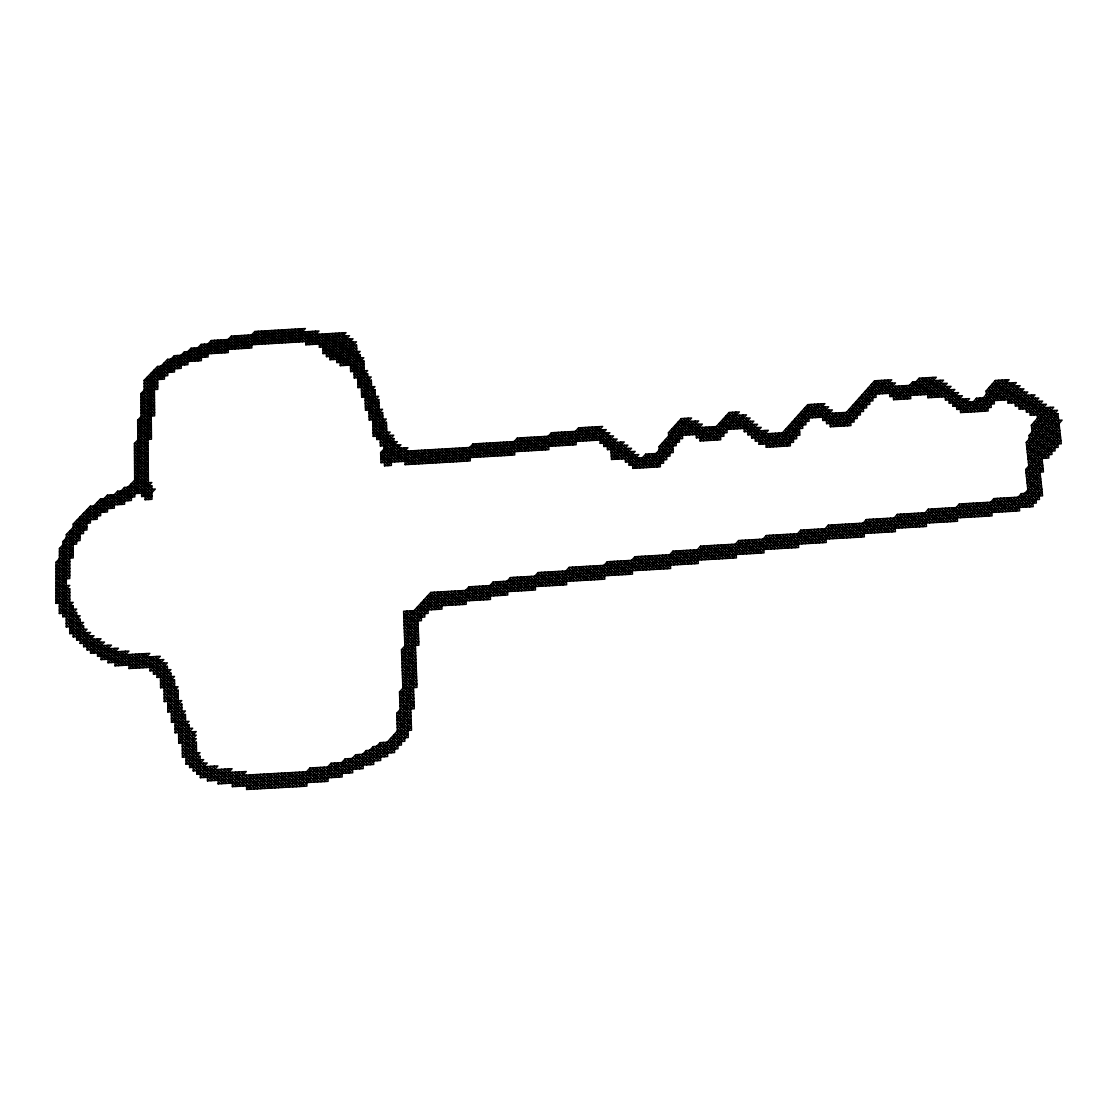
<?xml version="1.0" encoding="UTF-8"?>
<svg xmlns="http://www.w3.org/2000/svg" width="1118" height="1118" viewBox="0 0 1118 1118"><rect width="100%" height="100%" fill="white"/><g stroke="black" fill="none" stroke-linecap="round" stroke-linejoin="round"><path stroke-width="1.5" d="M69.721 626.695L80.119 615.752L62.804 616.731L62.901 541.531L107.412 495.134L151.894 492.577M101.039 656.126L111.451 645.114L83.626 646.693L83.598 625.912L66.255 626.891L66.339 534.558L100.578 498.88L134.803 496.923L134.44 443.497L151.321 425.958L137.724 426.741L154.563 409.272L141.008 410.054L154.438 396.107L140.896 396.89L184.386 351.863L251.829 347.936L251.564 334.939M73.215 527.403L86.938 526.62L59.436 555.311L73.201 554.514L55.97 572.528L69.749 571.745L55.942 586.209L69.749 585.427L55.914 599.919L69.735 599.136L59.352 610.037L76.653 609.058L66.255 619.987L80.133 619.204L80.147 643.409L90.558 632.439L69.721 633.613L69.749 588.851L55.928 589.633L69.749 575.169L55.956 575.952L69.763 561.515L55.984 562.312L55.9 603.357L73.201 602.378L62.804 613.293M83.626 646.693L94.038 635.695L73.187 636.869L73.201 605.816L59.352 606.599L69.735 595.698L55.914 596.495L66.297 585.622M187.754 351.667L187.922 364.692L157.554 366.466L144.152 380.316L145.102 499.69L151.95 499.299L151.838 485.869L124.489 487.448L124.573 504.232L90.334 506.188L73.215 524.021L73.201 557.924L59.436 558.707M90.586 649.768L100.997 638.769L76.667 640.139L76.653 612.496L59.338 613.489L59.45 548.505L110.836 494.939L110.892 508.383L148.275 469.35L134.621 470.133L148.163 456.004L134.537 456.801L148.051 442.714L134.44 443.497M1032.096 431.939L1059.766 430.36L1025.709 469.532L1029.734 506.845L1042.2 492.437L1021.307 493.639L1005.683 511.639L1004.257 498.027L988.591 516.041L987.194 502.415L974.644 516.837L973.261 503.212L960.697 517.62L959.328 504.008L1039.46 499.439L1031.369 425.259L1046.797 407.567L1051.996 454.453L1027.721 455.851L1058.648 420.326M973.359 401.767L974.379 411.745L1002.231 380.078L1004.341 399.978L1016.695 385.906L1019.197 409.16L1031.537 395.059L1033.731 415.03L1042.982 404.436L1048.908 458.017L1028.085 459.219L1062.1 420.116L1034.457 421.71L1042.563 495.833L993.804 498.614L978.138 516.628L976.741 503.016L964.177 517.424L962.822 503.799L947.086 521.827L945.744 508.201L933.139 522.623L931.811 508.997L916.019 527.039L914.734 513.386L902.072 527.822L900.801 514.182L884.953 532.238L883.709 518.584L871.006 533.034L869.776 519.381L853.872 537.437L852.671 523.769L839.925 538.233L838.752 524.566L822.778 542.649L821.632 528.968L808.831 543.432L807.699 529.764L791.67 547.848L790.566 534.166L777.723 548.645L776.647 534.963L760.561 553.061L759.499 539.365L746.614 553.857L745.58 540.162L729.425 558.273L728.419 544.564L715.478 559.07L714.5 545.36L701.545 559.852L700.581 546.157L864.34 536.85L863.124 523.182M959.328 504.008L943.592 522.036L942.264 508.397L929.645 522.819L928.331 509.193L1036.344 503.03L1029.007 435.489L1053.701 407.176L1019.197 409.16M1037.183 414.834L1046.42 404.241L1015.396 406.03L1012.894 382.789L997.452 400.37L995.355 380.483L1009.107 379.687L981.269 411.354L979.899 398.05L967.489 412.137L966.134 398.833L956.812 409.412L955.135 392.795L948.93 399.825M1018.177 497.231L1019.63 510.842L866.296 519.577L867.512 533.23L880.229 518.78L881.459 532.434L897.321 514.378L1033.214 506.636L1026.268 442.407L1054.064 410.502L1058.187 447.326L1026.995 449.115L1057.894 413.646L1061.275 443.776L1026.631 445.761L1057.516 410.306L1026.464 412.095L1024.298 392.139L1015.032 402.704M1015.396 406.03L1027.735 391.943L986.439 394.333M928.331 509.193L912.54 527.235L911.254 513.581L898.592 528.031L897.321 514.378M1018.847 405.834L1028.099 395.269L1030.279 415.239L1057.894 413.646M1026.1 408.769L1035.352 398.19L1043.443 471.922L1026.072 472.914L1060.143 433.7L1029.007 435.489M1026.464 412.095L1038.79 397.994L949.252 403.151L947.603 386.562L938.281 397.114L936.646 380.553L924.209 394.584L922.588 378.038L903.903 399.098L902.645 385.836L893.282 396.373M1029.916 411.899L1039.167 401.32L1045.428 458.226L1060.898 440.408L1026.268 442.407M1030.279 415.239L1042.605 401.11L1008.143 403.109L1005.669 379.882L977.831 411.55L976.461 398.246L1034.988 394.864L1022.649 408.964L1020.496 389.022L1008.143 403.109M1007.793 399.783L1020.133 385.71L989.178 387.499L991.261 407.427L956.812 409.412M945.157 396.708L951.362 389.679L953.039 406.281L962.346 395.716L927.968 397.701L926.025 377.842L907.341 398.888L906.069 385.64L893.589 399.685L892.038 383.125L882.661 393.648L881.445 380.413L840.652 426.154L839.492 412.821L830.031 423.415M956.477 406.086L962.696 399.042L964.037 412.346L976.461 398.246M960.25 409.216L969.572 398.637L945.479 400.034L943.83 383.46L931.406 397.505L929.449 377.646L913.895 395.185L912.623 381.937L943.508 380.148L927.968 397.701M866.296 519.577L850.379 537.632L849.191 523.979L836.432 538.429L835.258 524.761L819.284 542.845L818.138 529.163L805.337 543.641L804.219 529.96L788.19 548.058L787.086 534.362L774.243 548.84L773.167 535.159L757.068 553.256L756.02 539.561L743.121 554.053L742.1 540.357L725.945 558.469L724.939 544.759L711.998 559.266L711.02 545.556L694.809 563.682L693.859 549.972L680.862 564.478L679.926 550.755L663.659 568.894L662.75 555.171L649.712 569.691L648.831 555.967L635.765 570.487L634.898 556.75L798.643 547.457L797.539 533.775M952.704 402.955L958.909 395.912L960.6 412.542L969.907 401.963L970.927 411.941L998.793 380.274L1000.903 400.174L1016.332 382.594L992.267 383.991L994.363 403.891L953.039 406.281M960.6 412.542L988.172 410.949L986.09 391.007L995.355 380.483M990.674 502.22L992.085 515.845L828.298 525.167L812.311 543.236L811.179 529.569L795.164 547.652L794.046 533.971L781.216 548.449L780.126 534.767L767.269 549.245L766.207 535.55L926.487 526.438L925.173 512.799M945.479 400.034L954.8 389.483L862.062 394.836L863.557 411.438L798.238 415.197L799.901 435.209L751.687 437.976L750.402 421.304L744.043 428.362M949.252 403.151L958.573 392.6L889.844 396.569L888.307 380.022L847.542 425.748L846.368 412.43M919.164 378.233L920.771 394.78L936.311 377.241L919.164 378.233L900.465 399.294L899.207 386.031L889.844 396.569M956.183 507.6L957.553 521.24L800.74 530.156L784.696 548.253L783.606 534.558L770.749 549.036L769.687 535.354L753.588 553.452L752.54 539.756L739.641 554.249L738.621 540.553L895.42 531.637L894.148 517.983M927.633 394.388L940.07 380.344L941.719 396.904L951.041 386.367L865.206 391.328L866.702 407.916L849.512 408.909L850.98 425.553L830.325 426.741L828.885 410.096L822.582 417.14M889.537 393.256L895.784 386.241L897.027 399.489L912.623 381.937M766.207 535.55L750.094 553.662L749.06 539.966L732.919 558.078L731.899 544.368L718.972 558.874L717.98 545.165L705.025 559.657L704.061 545.947L687.836 564.087L686.885 550.363L673.888 564.87L672.966 551.16L826.258 542.454L825.112 528.772M782.404 432.862L783.48 446.236L821.45 403.85L822.876 420.48L832.323 409.901L801.41 411.676L802.78 428.334L785.577 429.326L786.932 446.026L799.622 431.869L747.998 434.832L746.712 418.174L737.167 428.753L735.91 412.123L710.405 440.352L709.441 427.006L699.84 437.599M826.314 420.27L832.617 413.227L833.762 426.545L874.583 380.819L891.731 379.827L879.237 393.843L878.021 380.609L837.214 426.349L836.054 413.017L826.593 423.61L825.168 406.966L815.707 417.545L814.589 404.241L776.591 446.627L775.529 433.253L765.984 443.874M830.325 426.741L842.93 412.626L844.09 425.958L884.869 380.218L886.099 393.452L895.462 382.929L871.453 384.312L872.976 400.873L855.787 401.865L857.282 418.495L822.876 420.48M738.621 540.553L722.452 558.665L721.459 544.969L708.505 559.461L707.54 545.752L691.315 563.877L690.365 550.168L677.368 564.674L676.446 550.964L660.165 569.104L659.271 555.366L646.232 569.887L645.352 556.163L629.015 574.317L628.162 560.579L615.068 575.099L614.229 561.362L597.837 579.529L597.04 565.792L583.889 580.326L583.107 566.574L569.956 581.108L569.188 567.371L736.413 557.882L735.392 544.173M755.139 437.781L761.498 430.709L762.546 444.07L772.077 433.449L773.139 446.823L811.151 404.45L812.269 417.741L824.888 403.654L807.713 404.646L769.701 447.018L768.639 433.644L759.094 444.265L757.794 427.565L751.436 434.636M700.581 546.157L684.342 564.283L683.405 550.559L667.139 568.699L666.23 554.975L653.191 569.495L652.311 555.772L639.258 570.278L638.392 556.554L622.041 574.708L621.189 560.97L608.094 575.504L607.27 561.767L764.041 552.865L762.979 539.169M751.687 437.976L761.232 427.369L668.452 432.708L670.031 456.116L611.518 459.47L610.093 436.076L603.636 443.147M747.732 431.492L754.105 424.435L755.391 441.121L764.936 430.514L766.249 447.214L790.384 445.83L788.749 425.79L805.952 424.798L804.569 408.154L828.606 406.77L819.145 417.335L818.013 404.045L780.043 446.431L778.966 433.057L766.249 447.214M758.842 440.925L768.373 430.304L744.295 431.702L743.037 415.044L730.292 429.158L729.048 412.514L739.347 411.927L713.843 440.157L712.865 426.81L700.078 440.939L698.89 424.267L689.289 434.86L688.129 418.216L643.143 467.757L642.487 457.695M672.966 551.16L656.685 569.3L655.791 555.562L642.738 570.082L641.872 556.359L625.521 574.512L624.683 560.775L611.574 575.309L610.749 561.571L594.357 579.739L593.56 565.987L580.41 580.521L579.627 566.77L563.165 584.952L562.424 571.2L549.231 585.748L548.491 571.983L531.972 590.178L531.274 576.413L518.039 590.961L517.354 577.195L500.78 595.405L500.123 581.626L483.507 599.835L482.878 586.042L469.56 600.632L468.945 586.838L604.81 579.138L604 565.387M607.27 561.767L590.863 579.935L590.066 566.183L576.93 580.717L576.147 566.966L559.685 585.147L558.944 571.396L545.738 585.944L545.011 572.178L528.493 590.374L527.794 576.609L514.546 591.156L513.875 577.391L497.286 595.601L496.63 581.821L480.013 600.031L479.398 586.251L462.74 604.475L462.139 590.667L448.793 605.257L448.206 591.464L431.492 609.701L430.807 592.442L566.658 584.756L565.904 570.991M744.295 431.702L753.839 421.109L719.503 423.079L720.719 439.765L700.078 440.939M634.898 556.75L618.547 574.904L617.709 561.166L601.33 579.334L600.52 565.582L587.383 580.13L586.587 566.379L573.436 580.913L572.668 567.175L556.205 585.343L555.464 571.591L542.258 586.139L541.531 572.374L525.013 590.57L524.314 576.804L511.066 591.352L510.395 577.587L670.632 568.503L669.71 554.78M747.998 434.832L757.543 424.239L671.666 429.186L673.246 452.566L645.715 454.146L632.802 468.358L631.74 451.588L625.283 458.687M569.188 567.371L552.711 585.539L551.971 571.787L538.778 586.335L538.051 572.57L698.289 563.486L697.339 549.776M696.165 434.469L702.565 427.397L703.515 440.744L729.048 412.514M632.592 464.99L639.049 457.891L639.692 467.953L652.605 453.754L653.485 467.17L695.228 421.137L696.402 437.809L706.003 427.202L706.967 440.548L732.486 412.318L733.729 428.949L746.461 414.848L725.875 416.036L727.105 432.68L668.676 436.048M380.092 742.659L356.111 769.016L355.678 754.72L394.598 752.568L393.983 734.764L408.112 733.967L391.062 752.763L390.573 738.509L408.238 737.531L403.612 611.28L441.959 609.114L441.247 591.855L404.367 632.075L418.342 631.293L401.502 649.684L404.828 741.276L380.092 742.659L380.679 760.492L331.11 763.245L313.892 782.125L313.515 767.8L296.242 786.695L295.907 772.356L282.057 787.477L281.736 773.139L267.887 788.26L267.579 773.935L253.702 789.056L253.423 774.718L243.011 786.052L242.746 771.727L232.32 783.061M538.051 572.57L521.519 590.765L520.834 577L504.26 595.209L503.603 581.416L486.987 599.639L486.358 585.846L473.04 600.422L472.425 586.643L455.767 604.866L455.18 591.073L438.466 609.31L437.767 592.051L404.241 628.609L418.216 627.813L404.758 642.515L418.747 641.718L401.893 660.151L415.91 659.368L402.396 674.154L416.441 673.371L399.517 691.93L401.432 745.035L373.132 746.614L349.137 772.985L348.704 758.689L331.515 777.555L331.11 763.245M668.452 432.708L681.267 418.607L691.567 418.02L646.581 467.562L645.715 454.146M632.802 468.358L660.375 466.765L659.033 446.655L684.705 418.411L685.865 435.056L698.652 420.941L678.067 422.129L679.451 442.127L662.261 443.119L663.603 463.215L629.141 465.186L628.092 448.444L618.394 459.079L617.374 442.351L610.903 449.436M611.518 459.47L624.445 445.299L625.493 462.027L666.817 459.666L665.462 439.584L682.651 438.591L681.267 418.607M387.149 742.268L387.639 756.523L345.169 758.884L324.527 781.538L324.136 767.214L310.343 782.32L309.966 767.996L373.719 764.46L373.132 746.614M510.395 577.587L493.807 595.796L493.15 582.017L632.495 574.121L631.642 560.384M355.678 754.72L335.065 777.359L334.659 763.049L317.428 781.929L317.051 767.605L299.792 786.499L299.442 772.161L285.607 787.282L285.286 772.943L271.422 788.064L271.115 773.74L257.252 788.861L256.958 774.522L246.547 785.856M345.169 758.884L345.588 773.181L366.173 750.569L398.022 748.794L396.75 713.298L413.716 694.655L399.643 695.452L416.567 676.879L402.522 677.662L416.036 662.862L402.019 663.659L415.505 648.887L401.502 649.684M625.493 462.027L635.178 451.392L611.113 452.776L620.797 442.155L621.846 458.883L631.53 448.248L607.465 449.632L606.459 432.945L600.003 440.003M628.931 461.832L635.401 454.733L636.254 468.149L649.153 453.95L650.033 467.366L691.79 421.346L692.727 434.664L702.328 424.071L674.867 425.651L676.236 445.677L659.033 446.655M629.141 465.186L638.839 454.537L611.308 456.116L624.235 441.959L600.198 443.343L599.206 426.685L586.265 440.799L585.497 427.467L569.3 445.118L568.545 431.786L555.576 445.914L554.835 432.568L538.596 450.233L537.884 436.886L524.859 451.029L524.174 437.683L507.865 455.347L507.209 442.001L494.142 456.144L493.499 442.784L480.419 456.927L479.804 443.58L463.411 461.259L462.824 447.899L449.688 462.055L449.115 448.681L435.964 462.838L435.419 449.478L422.241 463.635L421.71 450.261L408.531 464.417L408.014 451.057L398.12 461.664L397.505 444.978L380.986 462.656L380.637 452.636L393.843 438.522L394.696 461.86L407.888 447.717L383.935 449.101M468.945 586.838L452.273 605.062L451.7 591.268L434.986 609.506L434.287 592.247L404.115 625.13L418.076 624.347L404.618 639.035L418.607 638.238L401.767 656.657L415.77 655.875L402.27 670.66L416.301 669.864L402.773 684.691L416.832 683.909L399.895 702.495L413.981 701.713L397.002 720.369L411.117 719.587L370.17 764.656L369.709 750.374M600.198 443.343L609.883 432.736L517.327 438.074L501.004 455.753L500.361 442.393L487.28 456.535L486.651 443.189L473.557 457.332L472.956 443.972L613.53 435.88L603.832 446.487L602.826 429.815L593.127 440.394L592.344 427.076L579.404 441.191L578.635 427.859L602.63 426.475L589.703 440.59L588.92 427.272L572.737 444.922L571.983 431.59L559 445.705L558.273 432.373L542.02 450.037L541.308 436.691L528.297 450.834L527.612 437.487L511.303 455.152L510.646 441.806L497.58 455.948L496.937 442.588L483.842 456.731L483.228 443.385L466.849 461.063L466.248 447.703L453.111 461.86L452.538 448.486L439.388 462.642L438.843 449.282L425.679 463.439L425.147 450.065L411.955 464.222L411.438 450.861L401.544 461.468L401.055 448.108L384.522 465.801L382.649 412.584L369.024 413.367L378.904 402.871L365.293 403.654L375.159 393.187L361.561 393.969L371.428 383.516L357.844 384.312L367.696 373.873L369.247 419.991L386.297 418.998L373.105 433.057L390.182 432.065L380.288 442.63L397.379 441.652L380.861 459.302L548.882 449.646L548.169 436.299M309.966 767.996L292.706 786.89L292.357 772.552L278.522 787.673L278.2 773.335L264.337 788.47L264.044 774.131L250.166 789.252L249.887 774.914L239.462 786.247L239.21 771.923L228.785 783.257L228.533 768.932L218.108 780.252M607.27 446.278L613.726 439.206L614.956 459.274L627.883 445.104L603.832 446.487M607.465 449.632L617.164 439.011L380.637 452.636M493.15 582.017L476.534 600.226L475.905 586.447L459.246 604.67L458.659 590.877L445.299 605.467L444.726 591.66L404.492 635.555L418.481 634.772L401.641 653.164L415.644 652.381L402.145 667.153L416.175 666.37L402.648 681.183L416.707 680.387L399.769 698.974L413.856 698.177L396.876 716.834L410.991 716.037L366.634 764.852L366.173 750.569M306.528 771.769L306.891 786.108L246.617 789.448L260.508 774.327L260.787 788.665L274.665 773.544L274.972 787.869L288.821 772.748L289.157 787.086L302.978 771.965L303.341 786.303L320.587 767.409L320.978 781.734L338.195 762.853L338.614 777.164L359.213 754.524L359.661 768.821L383.614 742.464L384.103 756.718L411.382 726.672L397.253 727.469L410.851 712.501L396.75 713.298M578.635 427.859L562.438 445.509L561.697 432.177L545.458 449.841L544.745 436.495L531.721 450.624L531.036 437.292L517.997 451.42L517.327 438.074M430.807 592.442L403.989 621.664L421.444 620.686L420.773 603.385L490.481 599.444L489.838 585.65M341.731 762.658L342.15 776.968L218.164 783.844L232.069 768.737L193.204 770.903L192.687 731.773L182.262 742.995M551.412 432.778L552.138 446.11L565.121 431.981L565.862 445.313L582.073 427.663L582.841 440.995L595.768 426.88L596.565 440.199L606.263 429.605L551.412 432.778L535.159 450.428L534.46 437.082L521.435 451.225L520.75 437.879L504.442 455.557L503.785 442.197L490.704 456.34L490.075 442.98L476.981 457.136L476.38 443.776L459.973 461.454L459.4 448.094L446.25 462.251L445.691 448.891L432.526 463.034L431.995 449.674L418.817 463.83L418.286 450.456L405.093 464.613L404.464 447.913L387.96 465.605L386.423 422.311L372.769 423.107L382.649 412.584M327.672 767.018L328.077 781.342L232.376 786.639L246.281 771.532L196.782 774.285L196.349 742.212L178.74 743.19L178.139 690.253L164.136 691.036L174.52 679.926L175.107 732.751L196.209 731.577L182.304 746.545L196.391 745.762L185.951 757.026M196.726 770.707L203.7 763.175L203.895 777.457L214.349 766.151L214.558 780.462L224.998 769.142L225.235 783.452L235.674 772.119L235.926 786.443L246.351 775.109L246.617 789.448M196.782 774.285L207.221 762.979L186.049 764.153L185.434 714.486L171.389 715.268L181.801 704.116L167.784 704.899L178.181 693.761L164.164 694.544L174.562 683.433L160.573 684.216L170.942 673.134L171.473 722.34L189.04 721.348L178.614 732.556M200.318 774.089L207.277 766.543L207.487 780.853L352.687 772.79L352.24 758.493M362.749 754.329L363.196 768.625L200.36 777.667L210.813 766.347L211.023 780.657L221.462 769.338L221.699 783.648L232.139 772.314L232.376 786.639M207.431 777.262L217.87 765.956L189.613 767.521L189.082 724.883L175.023 725.68L185.434 714.486M207.487 780.853L217.94 769.533L218.164 783.844M200.36 777.667L200.066 756.243L182.43 757.221L196.349 742.212M472.956 443.972L456.549 461.664L455.962 448.29L442.826 462.447L442.267 449.087L429.102 463.229L428.571 449.869L415.379 464.026L414.862 450.666L404.968 461.273M186.049 764.153L196.488 752.875M189.571 763.957L200.024 752.68L182.388 753.658L196.307 738.663L178.698 739.641L189.124 728.433M189.613 767.521L200.066 756.243M193.148 767.325L200.122 759.807M193.204 770.903L203.644 759.611L186.007 760.589L196.447 749.326L182.346 750.108L196.251 735.113L178.656 736.105L189.082 724.883M175.107 732.751L185.518 721.557M178.74 743.19L192.645 728.237L175.065 729.215L185.476 718.022L171.431 718.804L181.843 707.638L167.812 708.421L178.209 697.269L164.206 698.065L174.59 686.941M167.742 701.377L178.139 690.253M174.981 722.144L185.392 710.964L167.854 711.942L178.251 700.79M171.361 711.747L181.759 700.595L164.234 701.573L163.857 663.044L153.473 674.112L153.334 656.671L142.95 667.712L142.838 653.778L128.989 668.508L128.905 654.561L118.508 665.601L118.438 651.668L108.027 662.708L107.971 645.31L97.559 656.322L97.518 638.965L87.106 649.963L87.078 632.634L80.147 639.943M171.473 722.34L181.885 711.16M83.612 643.213L90.558 635.89L90.586 653.247L100.997 642.235L101.053 659.606L111.465 648.594L111.52 662.513L121.918 651.473L122.002 665.406L132.385 654.365L132.483 668.298L146.332 653.583L146.444 667.516L156.813 656.476L157.009 677.41L167.379 666.342L167.854 711.942M380.176 439.304L386.772 432.261M160.503 677.215L167.421 669.836M393.843 438.522L376.752 439.5L375.047 389.902L365.181 400.37L378.792 399.573L380.399 445.956L390.308 435.391L391.384 465.409L384.522 465.801M383.823 445.761L393.718 435.195L373.23 436.369L371.316 380.232L357.746 381.028L367.598 370.603L350.647 371.595L349.613 338.978L329.922 359.689L329.167 333.667L319.315 343.995M164.234 701.573L178.097 686.745L160.601 687.724L170.984 676.628M164.094 687.528L174.478 676.432L157.009 677.41M393.969 441.848L380.749 455.962L576.161 444.726L575.407 431.394M384.41 462.447L400.929 444.782L380.399 445.956M369.247 419.991L379.128 409.481M372.657 419.795L382.538 409.272L365.516 410.264L363.881 360.988L336.798 362.567L335.917 333.262L322.795 347.055M149.924 667.32L160.307 656.28L101.053 659.606M382.887 419.194L372.993 429.731L386.646 428.949L376.752 439.5M128.975 665.014L139.359 653.974L139.457 667.907L149.84 656.867L149.952 670.814L160.335 659.76L160.601 687.724M153.445 670.618L163.815 659.564L108.027 662.708M373.23 436.369L386.423 422.311M376.64 436.174L386.535 425.623L372.881 426.419L382.775 415.896L369.136 416.679L379.016 406.169L365.404 406.966L375.271 396.485M156.967 673.916L167.351 662.848L115.014 665.797L114.944 648.398L104.533 659.41L104.491 645.505L97.545 652.856M305.731 341.535L315.583 331.207L315.947 344.19L325.799 333.863L326.456 356.628L360.276 354.658L361.673 397.267L371.539 386.8M115 662.317L125.398 651.277L125.482 665.21L135.879 654.17L135.963 668.103L149.812 653.387L97.559 656.322M365.069 397.072L374.935 386.604L357.956 387.597L356.572 345.085L319.413 347.251L319.049 334.254L309.197 344.582L308.847 331.599L298.981 341.926L298.646 328.944L285.481 342.709L285.174 329.74L271.995 343.505L271.702 330.523L258.496 344.288L258.23 331.305L241.698 348.523L241.46 335.54L224.9 352.757L224.676 339.76L211.4 353.54L211.204 340.543L346.035 332.675L326.358 353.372M115.014 665.797L128.891 651.081L90.586 653.247M365.516 410.264L378.681 396.275L361.673 397.267M368.912 410.068L378.792 399.573M350.647 371.595L363.769 357.732L329.922 359.689M354.029 371.386L363.881 360.988M336.7 359.297L353.092 342.024L354.238 377.94L364.091 367.529L350.535 368.311L360.387 357.928M357.634 377.744L364.202 370.799M357.956 387.597L367.808 377.157M361.352 387.401L371.204 376.962L354.238 377.94M108.027 659.215L118.424 648.202L87.106 649.963M371.316 380.232L361.463 390.685L375.047 389.902M73.187 633.417L83.598 622.46L66.255 623.439L76.653 612.496M73.187 636.869L83.598 625.912M76.667 636.673L83.598 629.364M336.798 362.567L356.474 341.828L305.815 344.777L305.466 331.794L295.613 342.122L295.278 329.139L282.113 342.905L281.806 329.936L268.613 343.701L268.334 330.718L255.128 344.484L254.862 331.501L305.382 328.552L292.231 342.318L291.91 329.349L278.745 343.114L278.438 330.131L265.245 343.897L264.966 330.914L248.448 348.131L248.196 335.134L234.962 348.914L234.724 335.931L218.15 353.148L217.94 340.151L198.012 360.848L197.816 347.824M76.667 640.139L87.078 629.168L69.721 630.147L80.133 619.204M340.179 362.372L356.572 345.085M340.277 365.642L356.684 348.341L322.878 350.311L339.285 333.066L340.277 365.642L363.979 364.258L354.14 374.67L367.696 373.873M356.782 351.597L343.659 365.446L342.653 332.871L322.976 353.567L322.417 334.058L312.565 344.386L312.215 331.403L302.349 341.731L302.014 328.748L288.863 342.513L288.542 329.544L275.363 343.31L275.07 330.327L261.878 344.092L261.598 331.11L245.08 348.327L244.828 335.344L231.58 349.109L231.356 336.127L318.951 331.012L305.815 344.777M350.437 365.041L360.276 354.658M87.106 646.497L94.038 639.161L94.066 653.052L104.477 642.039L80.147 643.409M59.338 613.489L69.735 602.574M62.804 616.731L73.201 605.816M319.413 347.251L332.535 333.471L333.318 359.493L352.995 338.782L191.08 348.215L161.048 379.337L160.922 366.271M66.269 616.535L73.201 609.254M66.255 626.891L76.667 615.948M326.456 356.628L346.133 335.917L347.055 365.237L360.164 351.401L322.976 353.567M329.838 356.432L349.515 335.721L201.142 344.386L177.832 368.549L177.678 355.51L140.882 393.62L141.651 496.532L151.922 495.931L148.526 499.494L147.506 376.85L167.77 375.662L167.602 359.353L208.074 356.991L207.878 343.995M69.721 633.613L80.133 622.656M141.623 493.164L151.81 482.529L131.295 483.703L131.407 500.473L97.168 502.443L97.21 519.283L76.639 520.457L76.639 544.131L62.901 544.927M141.651 496.532L151.838 485.869M145.074 496.336L151.866 489.223M145.102 499.69L155.29 489.027L117.656 491.193L59.45 551.901L73.201 551.118L55.97 569.118L69.763 568.335L55.942 582.785L66.297 582.198L55.928 593.057L69.749 592.274L59.366 603.161M55.9 603.357L69.749 588.851M124.489 487.448L93.786 519.479L93.758 505.993M55.984 562.312L80.077 537.157L66.339 537.94M148.387 482.724L138.213 493.359L137.682 420.144L154.508 402.69L140.952 403.472L157.736 386.073L144.208 386.856L174.31 355.706L228.268 352.561L228.044 339.565M231.356 336.127L214.782 353.344L214.572 340.347L194.63 361.044L194.448 348.019L171.124 372.21L170.97 359.157M254.862 331.501L238.33 348.718L238.092 335.735L221.518 352.953L221.308 339.956L204.706 357.187L204.51 344.19L184.554 364.887L184.386 351.863M211.204 340.543L191.262 361.24L191.08 348.215M167.602 359.353L144.18 383.586L157.708 382.803L140.924 400.188L154.466 399.392L141.022 413.339L154.591 412.556L137.752 430.053L151.349 429.27L134.467 446.823L148.079 446.04L134.565 460.127L148.191 459.344L134.649 473.473L148.303 472.69L117.725 504.623L117.656 491.193M144.152 380.316L164.43 379.128L164.262 362.805L201.38 360.653L201.142 344.386M144.236 390.14L157.764 389.357L157.554 366.466M140.882 393.62L154.41 392.823L140.98 406.756L154.536 405.974L137.71 423.442L151.293 422.66L137.807 436.677L151.405 435.894L134.509 453.475L148.135 452.678L134.607 466.793L148.247 466.01L104.044 512.142L104.002 498.684M141.05 416.637L154.619 415.854L154.2 369.918L181.214 368.353L181.046 355.314M137.682 420.144L151.251 419.348L137.78 433.365L151.377 432.582L134.495 450.149L148.107 449.352L134.579 463.453L148.219 462.67L134.677 476.813L148.331 476.03L121.149 504.428L121.079 490.998M137.821 439.989L151.433 439.206L150.86 373.384L174.492 372.001L174.31 355.706M986.09 391.007L1023.934 388.826L1011.594 402.899L1009.456 382.999L984.72 411.144L983.337 397.84M893.589 399.685L910.779 398.693L909.507 385.444M826.593 423.61L854.138 422.017L852.657 405.387L869.832 404.395L868.337 387.82L947.267 383.264L934.844 397.309L932.887 377.437L917.333 394.975L916.047 381.741M696.402 437.809L723.919 436.216L722.689 419.557L750.15 417.978L740.605 428.557L739.599 415.239L717.281 439.961L716.303 426.615M1037.546 418.174L1058.271 416.986L1027.358 452.483L1055.099 450.889L1050.249 407.371L1031.732 428.599L1059.389 427.006L1028.448 462.586L1042.339 461.79L1026.799 479.678L1040.718 478.881L1012.656 511.233L1011.217 497.622L998.709 512.03L997.284 498.418L981.618 516.432L980.22 502.807L967.671 517.229L966.301 503.603L950.566 521.631L949.224 508.005L936.618 522.427L935.291 508.788L919.513 526.83L918.213 513.19L905.566 527.626L904.28 513.987L888.447 532.042L887.189 518.389L874.486 532.825L873.256 519.171L857.352 537.241L856.15 523.573L843.405 538.038L842.231 524.37L829.458 538.82L828.298 525.167M380.986 462.656L514.727 454.956L514.07 441.61M755.391 441.121L796.729 438.745L795.08 418.733L860.427 414.96L858.931 398.357L876.107 397.365L874.583 380.819M1031.369 425.259L1059.025 423.666M134.691 480.153L148.359 479.37L127.983 500.668L127.899 487.252M405.093 464.613L470.273 460.868L469.672 447.507M659.257 450.009L673.022 449.212L656.923 466.961L656.042 453.559M759.094 444.265L793.556 442.295L791.921 422.255L809.111 421.262L807.713 404.646M1029.371 438.843L1060.521 437.054L1026.436 476.296L1040.341 475.499L1009.163 511.443L1007.737 497.831L995.216 512.226L993.804 498.614M1028.812 465.954L1042.703 465.158L1027.162 483.06L1041.082 482.263L1016.15 511.038L1014.697 497.426L1002.189 511.834L1000.764 498.223L985.112 516.236L983.714 502.611L971.151 517.033L969.781 503.407L954.059 521.435L952.704 507.796L940.112 522.232L938.785 508.592L922.993 526.634L921.693 512.994L909.046 527.43L907.76 513.791L891.926 531.833L890.669 518.179L877.979 532.629L876.75 518.976L860.846 537.045L859.63 523.378L846.899 537.842L845.711 524.174L832.952 538.624L831.778 524.971L815.805 543.041L814.659 529.373L801.858 543.837L800.74 530.156M73.215 524.021L90.362 523.042L90.334 506.188M1025.709 469.532L1043.08 468.54L1027.54 486.456L1041.459 485.659L1022.76 507.237L1021.307 493.639M66.339 534.558L83.515 533.579L83.487 513.316L107.482 511.946L107.412 495.134M62.901 541.531L80.077 540.553L80.063 516.879L100.634 515.705L100.578 498.88M1027.903 489.838L1041.822 489.041L1026.24 507.041L1024.787 493.429M59.45 548.505L73.201 547.722L55.984 565.708L69.763 564.925L55.956 579.362L69.749 578.579L69.777 530.98L86.938 530.002L86.911 509.752L114.316 508.187L114.26 494.743M404.884 645.994L418.873 645.212L417.419 607.032L466.22 604.279L465.619 590.472M128.989 668.508L167.379 666.342M149.952 670.814L170.914 669.64L160.531 680.722L174.52 679.926M153.473 674.112L170.942 673.134M402.913 688.213L416.972 687.416L414.065 610.694M399.517 691.93L413.59 691.134L400.02 706.031L414.107 705.234L397.128 723.919L411.242 723.122L377.143 760.687L376.668 746.419M400.146 709.567L414.247 708.77L410.572 610.889L403.864 618.198L424.798 617.024L424.113 599.737L507.74 595L507.083 581.22M397.379 731.004L411.508 730.222L407.092 611.085L403.738 614.746L428.152 613.363L427.467 596.09L535.466 589.983L534.753 576.203M181.801 704.116L182.43 757.221"/></g></svg>
